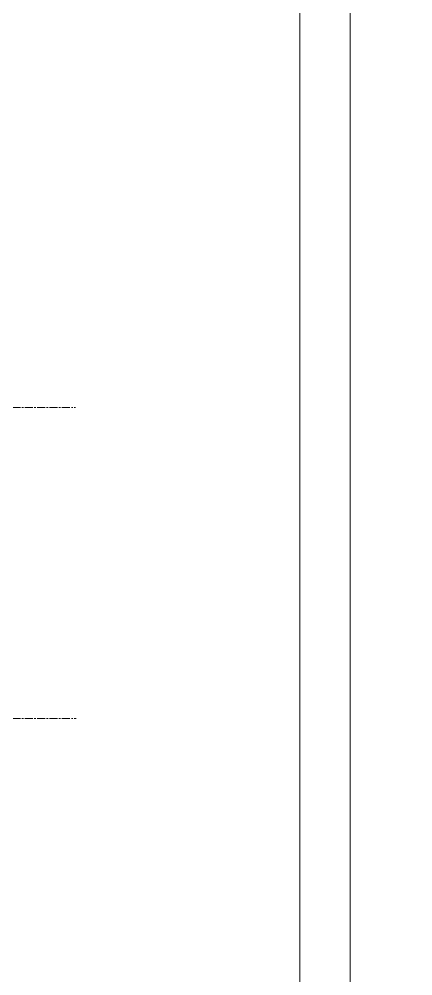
# Model space of a CAD drawing. Header units: millimetres. Extents: x 163705 to 1616509, y 81827 to 302547.
# Drawn here: x 630998 to 640114, y 137100 to 159256 of the extents above; entities that cross this region are included whole.
import ezdxf

# ---------------------------------------------------------------- set-up
doc = ezdxf.new("R2010")
doc.units = ezdxf.units.MM
doc.header["$LTSCALE"] = 10
doc.linetypes.add('CENTER2', pattern=[28.575, 19.05, -3.175, 3.175, -3.175])
doc.layers.add('1-中心线', color=1, linetype='CENTER2', lineweight=0)
doc.layers.add('1-图框层', color=7, linetype='Continuous', lineweight=0)

msp = doc.modelspace()

# ---------------------------------------------------------------- linework, layer by layer
at = {"layer": '1-中心线'}
for p, q in [((553688.441, 150259.632), (632304.867, 150259.632)), ((553688.441, 143059.632), (632314.867, 143059.632))]:
    msp.add_line(p, q, dxfattribs=at)
at = {"layer": '1-图框层'}
for points in [[(638660.337, 184010.246), (540875.467, 184010.246), (540875.467, 114944.595), (638660.337, 114944.595)], [(736445.207, 184010.246), (638660.337, 184010.246), (638660.337, 114944.595), (736445.207, 114944.595)]]:
    msp.add_lwpolyline(points, close=True, dxfattribs=at)
msp.add_lwpolyline([(543782.27, 182847.525), (543782.27, 116107.316), (637497.615, 116107.316), (637497.615, 182847.525), (543782.27, 182847.525)], dxfattribs=at)

doc.saveas('drawing.dxf')
